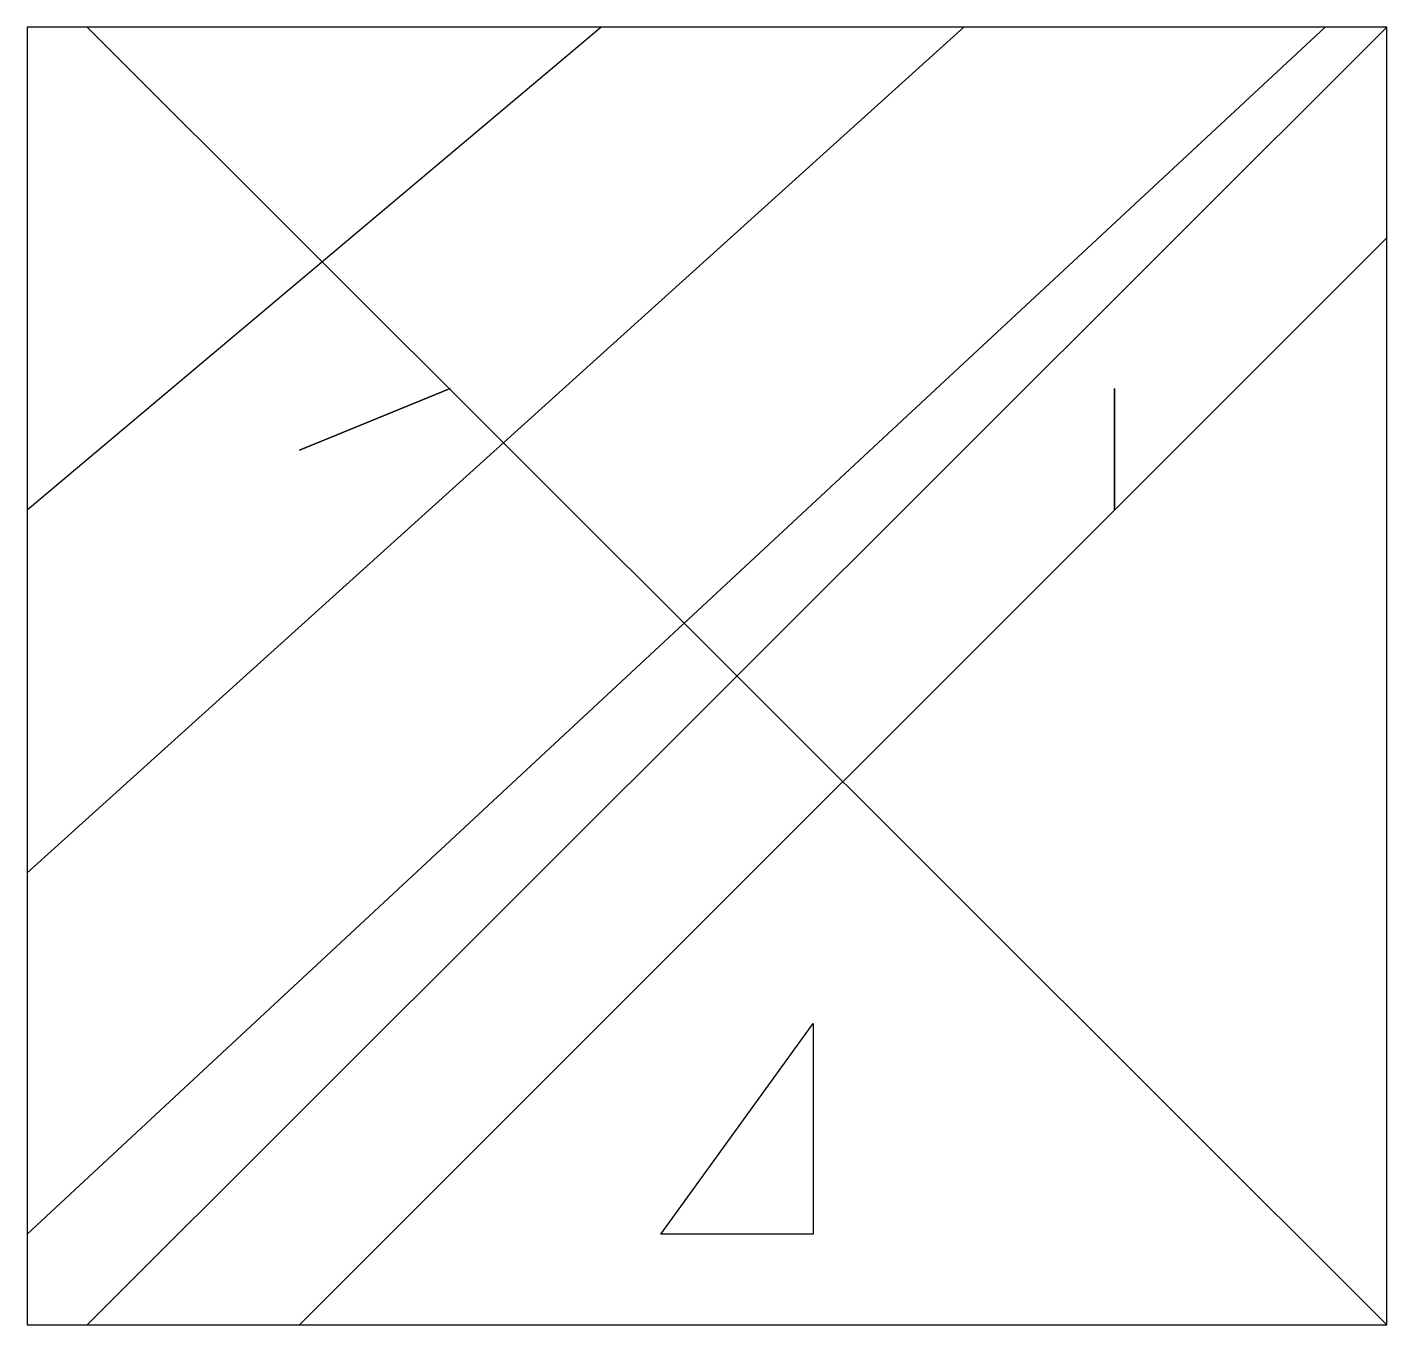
# Model space of a CAD drawing. Header units: millimetres. Extents: x 5 to 415, y 48 to 251.
# Drawn here: x 117.475 to 118.269, y 86.66 to 87.418 of the extents above; entities that cross this region are included whole.
import ezdxf

# ---------------------------------------------------------------- set-up
doc = ezdxf.new("R2010")
doc.units = ezdxf.units.MM
doc.layers.add('P', color=7, linetype='Continuous')

msp = doc.modelspace()

# ---------------------------------------------------------------- linework, layer by layer
at = {"layer": 'P'}
for points in [[(117.475, 87.136), (117.81, 87.418)], [(117.475, 86.924), (118.022, 87.418)], [(117.475, 86.713), (118.233, 87.418)], [(117.475, 87.418), (117.475, 86.66)], [(118.269, 87.418), (117.475, 87.418)], [(118.269, 86.66), (117.51, 87.418)], [(117.51, 86.66), (118.269, 87.418)], [(118.269, 86.66), (118.269, 87.418)], [(117.634, 86.66), (118.269, 87.295)], [(117.722, 87.207), (117.634, 87.171)], [(117.634, 87.171), (117.722, 87.207)], [(118.11, 87.207), (118.11, 87.136)], [(118.11, 87.136), (118.11, 87.207)], [(117.845, 86.713), (117.934, 86.836)], [(117.934, 86.836), (117.934, 86.713)], [(117.934, 86.713), (117.845, 86.713)], [(117.475, 86.66), (118.269, 86.66)]]:
    msp.add_lwpolyline(points, dxfattribs=at)

doc.saveas('drawing.dxf')
